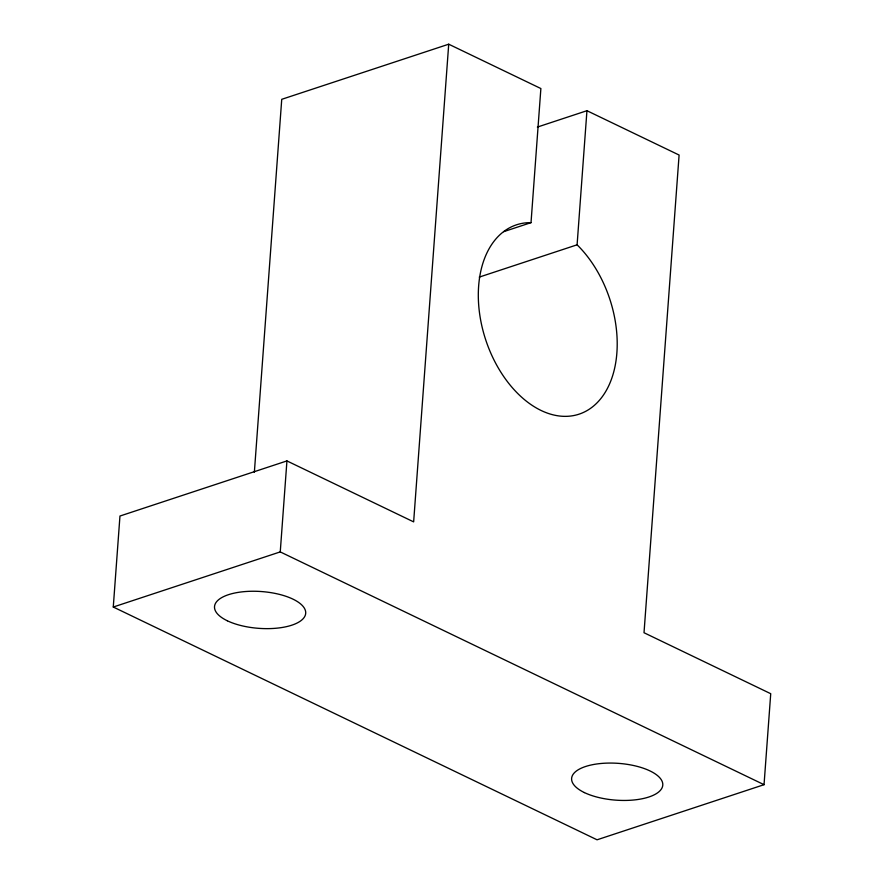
<?xml version="1.0" encoding="UTF-8"?>
<svg xmlns="http://www.w3.org/2000/svg" width="884" height="884" viewBox="0 0 884 884"><rect width="100%" height="100%" fill="white"/><g stroke="black" fill="none" stroke-linecap="round" stroke-linejoin="round"><path stroke-width="1.33" d="M113.274 607.021L119.959 516.035L286.935 460.918L413.646 521.88L448.718 44.2L540.875 88.544L531.019 222.646A99.715 65.294 71.7 0 0 488.222 346.882A99.715 65.294 71.7 0 0 599.352 400.353A99.715 65.294 71.7 0 0 577.097 244.813L586.943 110.71L679.1 155.043L644.016 632.734L770.726 693.697L764.041 784.683L597.065 839.8L113.274 607.021L280.25 551.903L764.041 784.683M254.349 472.376L281.742 99.317L448.718 44.2M280.25 551.903L286.935 460.918M537.373 127.075L586.943 110.71M503.626 231.685L531.019 222.646M479.261 277.101L577.097 244.813M227.321 620.778A45.703 18.442 4.2 0 0 303.952 617.728A45.703 18.442 4.2 0 0 249.078 591.33A45.703 18.442 4.2 0 0 227.321 620.778M584.401 792.583A45.703 18.442 4.2 0 0 661.033 789.545A45.703 18.442 4.2 0 0 606.17 763.146A45.703 18.442 4.2 0 0 584.401 792.583"/></g></svg>
